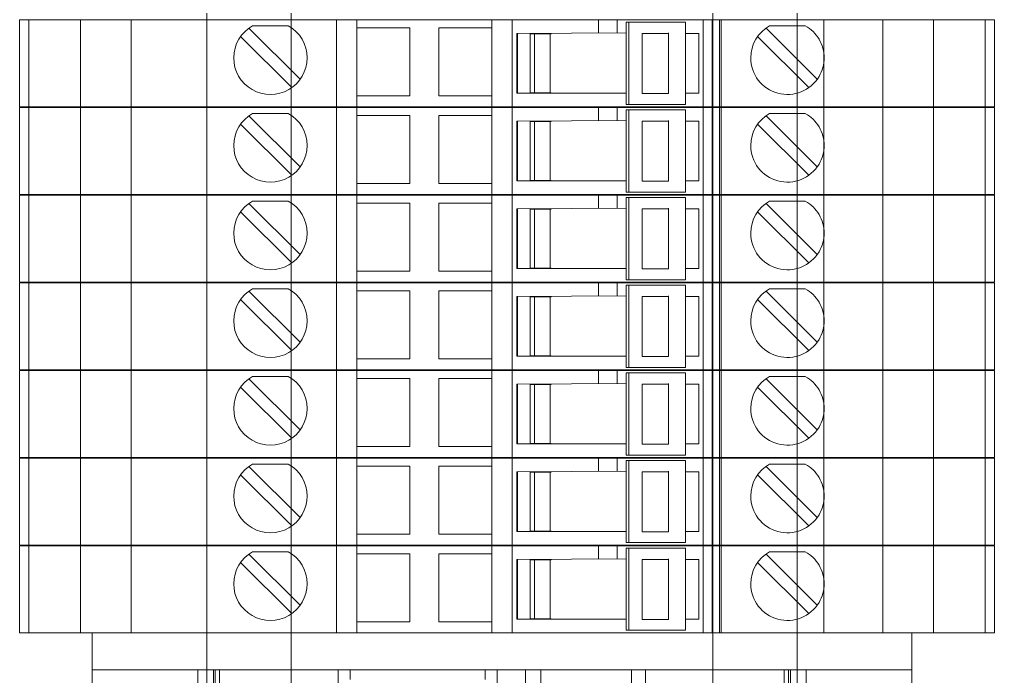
# Model space of a CAD drawing. Header units: millimetres. Extents: x 4962 to 7449, y 754 to 2938.
# Drawn here: x 6796.5 to 6854.3, y 1809.2 to 1848.2 of the extents above; entities that cross this region are included whole.
import ezdxf

# ---------------------------------------------------------------- set-up
doc = ezdxf.new("R2010")
doc.units = ezdxf.units.MM
doc.layers.add('000-PI-Oprema', color=30, linetype='Continuous', lineweight=5)
doc.layers.add('004-PI-DIN Šina', color=3, linetype='Continuous')

msp = doc.modelspace()

# ---------------------------------------------------------------- linework, layer by layer
at = {"color": 0, "linetype": 'ByBlock', "lineweight": 0, "ltscale": 0.25}
msp.add_lwpolyline([(6800.846, 1811.785), (6800.846, 1804.435), (6849.446, 1804.435), (6849.446, 1811.785), (6800.846, 1811.785)], dxfattribs=at)
at = {"layer": '000-PI-Oprema', "color": 0, "linetype": 'ByBlock', "lineweight": 0}
for p, q in [((6796.546, 1848.135), (6815.346, 1848.135)), ((6796.546, 1842.985), (6796.546, 1848.135)), ((6797.093, 1848.135), (6797.093, 1842.985)), ((6800.17, 1842.985), (6800.17, 1848.135)), ((6803.17, 1842.985), (6803.17, 1848.135)), ((6815.346, 1848.135), (6816.546, 1848.135)), ((6815.346, 1842.985), (6815.346, 1848.135)), ((6824.546, 1848.135), (6816.546, 1848.135)), ((6816.546, 1848.135), (6816.546, 1848.135)), ((6816.546, 1842.985), (6816.546, 1848.135)), ((6824.546, 1848.135), (6825.746, 1848.135)), ((6824.546, 1848.135), (6824.546, 1848.135)), ((6824.546, 1848.135), (6824.546, 1842.985)), ((6825.746, 1848.135), (6830.871, 1848.135)), ((6825.746, 1848.135), (6825.746, 1842.985)), ((6830.346, 1848.135), (6830.346, 1848.135)), ((6831.967, 1848.135), (6830.871, 1848.135)), ((6830.871, 1848.135), (6830.871, 1848.135)), ((6830.871, 1848.135), (6830.874, 1847.354)), ((6831.971, 1848.135), (6831.967, 1848.135)), ((6831.971, 1848.135), (6854.346, 1848.135)), ((6831.971, 1848.135), (6831.971, 1848.135)), ((6831.971, 1847.358), (6831.971, 1848.135)), ((6832.505, 1847.995), (6832.663, 1847.995)), ((6832.505, 1847.995), (6832.505, 1847.31)), ((6832.663, 1847.995), (6832.663, 1843.125)), ((6832.663, 1847.995), (6836.034, 1847.995)), ((6835.396, 1848.135), (6835.396, 1848.135)), ((6836.034, 1843.125), (6836.034, 1847.995)), ((6836.034, 1847.995), (6836.034, 1847.995)), ((6837.077, 1842.985), (6837.077, 1848.135)), ((6837.619, 1848.135), (6837.619, 1842.985)), ((6838.046, 1848.135), (6838.046, 1848.135)), ((6838.046, 1848.135), (6838.046, 1842.985)), ((6838.146, 1842.985), (6838.146, 1848.135)), ((6844.222, 1842.985), (6844.222, 1848.135)), ((6847.722, 1842.985), (6847.722, 1848.135)), ((6850.722, 1842.985), (6850.722, 1848.135)), ((6853.799, 1848.135), (6853.799, 1842.985)), ((6854.346, 1842.985), (6854.346, 1848.135)), ((6810.151, 1847.65), (6813.187, 1844.615)), ((6810.363, 1847.785), (6810.363, 1847.785)), ((6812.48, 1847.785), (6810.363, 1847.785)), ((6812.48, 1847.785), (6812.48, 1847.785)), ((6816.546, 1847.66), (6816.546, 1847.66)), ((6819.696, 1847.66), (6816.546, 1847.66)), ((6819.696, 1843.635), (6819.696, 1847.66)), ((6819.696, 1847.66), (6819.696, 1847.66)), ((6821.396, 1847.66), (6821.396, 1843.635)), ((6821.396, 1847.66), (6821.396, 1847.66)), ((6824.546, 1847.66), (6821.396, 1847.66)), ((6824.546, 1847.66), (6824.546, 1847.66)), ((6826.021, 1847.335), (6832.505, 1847.36)), ((6826.021, 1847.335), (6826.021, 1847.335)), ((6826.021, 1843.785), (6826.021, 1847.335)), ((6826.071, 1847.335), (6826.071, 1843.785)), ((6826.821, 1847.31), (6827.071, 1847.31)), ((6826.821, 1847.31), (6826.821, 1847.31)), ((6826.821, 1843.81), (6826.821, 1847.31)), ((6827.071, 1843.785), (6827.071, 1847.335)), ((6827.071, 1847.31), (6828.071, 1847.31)), ((6828.008, 1843.81), (6828.008, 1847.31)), ((6828.071, 1847.335), (6828.071, 1847.31)), ((6832.505, 1847.31), (6832.505, 1843.81)), ((6833.46, 1847.335), (6835.027, 1847.335)), ((6833.46, 1847.335), (6833.46, 1843.81)), ((6835.027, 1843.76), (6835.027, 1847.36)), ((6836.034, 1847.335), (6836.821, 1847.335)), ((6836.821, 1847.335), (6836.821, 1847.335)), ((6836.821, 1843.785), (6836.821, 1847.335)), ((6840.801, 1847.65), (6840.801, 1847.65)), ((6840.801, 1847.65), (6843.837, 1844.615)), ((6841.013, 1847.785), (6841.013, 1847.785)), ((6841.013, 1847.785), (6843.13, 1847.785)), ((6843.13, 1847.785), (6843.13, 1847.785)), ((6812.692, 1844.12), (6809.656, 1847.155)), ((6815.346, 1847.185), (6815.346, 1844.585)), ((6815.346, 1847.185), (6815.346, 1847.185)), ((6838.146, 1844.585), (6838.146, 1847.185)), ((6838.146, 1847.185), (6838.146, 1847.185)), ((6840.306, 1847.155), (6840.306, 1847.155)), ((6843.342, 1844.12), (6840.306, 1847.155)), ((6815.346, 1844.585), (6815.346, 1844.585)), ((6838.146, 1844.585), (6838.146, 1844.585)), ((6843.837, 1844.615), (6843.837, 1844.615)), ((6843.342, 1844.12), (6843.342, 1844.12)), ((6816.546, 1843.635), (6816.546, 1843.635)), ((6816.546, 1843.635), (6819.696, 1843.635)), ((6819.696, 1843.635), (6819.696, 1843.635)), ((6821.396, 1843.635), (6824.546, 1843.635)), ((6821.396, 1843.635), (6821.396, 1843.635)), ((6824.546, 1843.635), (6824.546, 1843.635)), ((6826.021, 1843.785), (6832.505, 1843.785)), ((6826.021, 1843.785), (6826.021, 1843.785)), ((6826.821, 1843.81), (6826.821, 1843.81)), ((6826.821, 1843.81), (6827.071, 1843.81)), ((6827.071, 1843.81), (6828.071, 1843.81)), ((6828.071, 1843.81), (6828.071, 1843.785)), ((6832.505, 1843.125), (6832.505, 1843.81)), ((6833.46, 1843.81), (6833.46, 1843.76)), ((6833.618, 1843.76), (6833.46, 1843.76)), ((6835.027, 1843.76), (6833.618, 1843.76)), ((6836.034, 1843.785), (6836.821, 1843.785)), ((6836.821, 1843.785), (6836.821, 1843.785)), ((6796.546, 1842.985), (6797.229, 1842.985)), ((6796.546, 1842.985), (6815.346, 1842.985)), ((6796.546, 1842.935), (6815.346, 1842.935)), ((6796.546, 1837.785), (6796.546, 1842.935)), ((6797.093, 1842.935), (6797.093, 1837.785)), ((6800.17, 1837.785), (6800.17, 1842.935)), ((6803.17, 1837.785), (6803.17, 1842.935)), ((6815.346, 1842.985), (6816.546, 1842.985)), ((6815.346, 1842.935), (6816.546, 1842.935)), ((6815.346, 1837.785), (6815.346, 1842.935)), ((6816.546, 1842.985), (6816.546, 1842.985)), ((6824.546, 1842.985), (6816.546, 1842.985)), ((6824.546, 1842.935), (6816.546, 1842.935)), ((6816.546, 1842.935), (6816.546, 1842.935)), ((6816.546, 1837.785), (6816.546, 1842.935)), ((6824.546, 1842.985), (6824.546, 1842.985)), ((6824.546, 1842.985), (6825.746, 1842.985)), ((6824.546, 1842.935), (6825.746, 1842.935)), ((6824.546, 1842.935), (6824.546, 1842.935)), ((6824.546, 1842.935), (6824.546, 1837.785)), ((6825.746, 1842.985), (6843.946, 1842.985)), ((6825.746, 1842.935), (6830.871, 1842.935)), ((6825.746, 1842.935), (6825.746, 1837.785)), ((6830.346, 1842.985), (6830.346, 1842.985)), ((6830.346, 1842.935), (6830.346, 1842.935)), ((6831.967, 1842.935), (6830.871, 1842.935)), ((6830.871, 1842.935), (6830.871, 1842.935)), ((6830.871, 1842.935), (6830.874, 1842.154)), ((6831.971, 1842.935), (6831.967, 1842.935)), ((6831.971, 1842.935), (6854.346, 1842.935)), ((6831.971, 1842.935), (6831.971, 1842.935)), ((6831.971, 1842.158), (6831.971, 1842.935)), ((6832.505, 1843.125), (6832.663, 1843.125)), ((6832.505, 1842.795), (6832.663, 1842.795)), ((6832.505, 1842.795), (6832.505, 1842.11)), ((6832.663, 1843.125), (6836.034, 1843.125)), ((6832.663, 1842.795), (6832.663, 1837.925)), ((6832.663, 1842.795), (6836.034, 1842.795)), ((6835.396, 1842.985), (6835.396, 1842.985)), ((6835.396, 1842.935), (6835.396, 1842.935)), ((6836.034, 1843.125), (6836.034, 1843.125)), ((6836.034, 1837.925), (6836.034, 1842.795)), ((6836.034, 1842.795), (6836.034, 1842.795)), ((6837.077, 1837.785), (6837.077, 1842.935)), ((6837.619, 1842.935), (6837.619, 1837.785)), ((6838.046, 1842.985), (6838.046, 1842.985)), ((6838.046, 1842.935), (6838.046, 1842.935)), ((6838.046, 1842.935), (6838.046, 1837.785)), ((6838.146, 1837.785), (6838.146, 1842.935)), ((6854.346, 1842.985), (6843.946, 1842.985)), ((6844.222, 1837.785), (6844.222, 1842.935)), ((6847.722, 1837.785), (6847.722, 1842.935)), ((6850.722, 1837.785), (6850.722, 1842.935)), ((6853.799, 1842.935), (6853.799, 1837.785)), ((6854.346, 1837.785), (6854.346, 1842.935)), ((6810.151, 1842.45), (6813.187, 1839.415)), ((6810.363, 1842.585), (6810.363, 1842.585)), ((6812.48, 1842.585), (6810.363, 1842.585)), ((6812.48, 1842.585), (6812.48, 1842.585)), ((6816.546, 1842.46), (6816.546, 1842.46)), ((6819.696, 1842.46), (6816.546, 1842.46)), ((6819.696, 1838.435), (6819.696, 1842.46)), ((6819.696, 1842.46), (6819.696, 1842.46)), ((6821.396, 1842.46), (6821.396, 1838.435)), ((6821.396, 1842.46), (6821.396, 1842.46)), ((6824.546, 1842.46), (6821.396, 1842.46)), ((6824.546, 1842.46), (6824.546, 1842.46)), ((6826.021, 1842.135), (6832.505, 1842.16)), ((6826.021, 1842.135), (6826.021, 1842.135)), ((6826.021, 1838.585), (6826.021, 1842.135)), ((6826.071, 1842.135), (6826.071, 1838.585)), ((6826.821, 1842.11), (6827.071, 1842.11)), ((6826.821, 1842.11), (6826.821, 1842.11)), ((6826.821, 1838.61), (6826.821, 1842.11)), ((6827.071, 1838.585), (6827.071, 1842.135)), ((6827.071, 1842.11), (6828.071, 1842.11)), ((6828.008, 1838.61), (6828.008, 1842.11)), ((6828.071, 1842.135), (6828.071, 1842.11)), ((6832.505, 1842.11), (6832.505, 1838.61)), ((6833.46, 1842.135), (6835.027, 1842.135)), ((6833.46, 1842.135), (6833.46, 1838.61)), ((6835.027, 1838.56), (6835.027, 1842.16)), ((6836.034, 1842.135), (6836.821, 1842.135)), ((6836.821, 1842.135), (6836.821, 1842.135)), ((6836.821, 1838.585), (6836.821, 1842.135)), ((6840.801, 1842.45), (6840.801, 1842.45)), ((6840.801, 1842.45), (6843.837, 1839.415)), ((6841.013, 1842.585), (6841.013, 1842.585)), ((6841.013, 1842.585), (6843.13, 1842.585)), ((6843.13, 1842.585), (6843.13, 1842.585)), ((6812.692, 1838.92), (6809.656, 1841.955)), ((6815.346, 1841.985), (6815.346, 1839.385)), ((6815.346, 1841.985), (6815.346, 1841.985)), ((6838.146, 1839.385), (6838.146, 1841.985)), ((6838.146, 1841.985), (6838.146, 1841.985)), ((6840.306, 1841.955), (6840.306, 1841.955)), ((6843.342, 1838.92), (6840.306, 1841.955)), ((6815.346, 1839.385), (6815.346, 1839.385)), ((6838.146, 1839.385), (6838.146, 1839.385)), ((6843.837, 1839.415), (6843.837, 1839.415)), ((6843.342, 1838.92), (6843.342, 1838.92)), ((6816.546, 1838.435), (6816.546, 1838.435)), ((6816.546, 1838.435), (6819.696, 1838.435)), ((6819.696, 1838.435), (6819.696, 1838.435)), ((6821.396, 1838.435), (6824.546, 1838.435)), ((6821.396, 1838.435), (6821.396, 1838.435)), ((6824.546, 1838.435), (6824.546, 1838.435)), ((6826.021, 1838.585), (6832.505, 1838.585)), ((6826.021, 1838.585), (6826.021, 1838.585)), ((6826.821, 1838.61), (6826.821, 1838.61)), ((6826.821, 1838.61), (6827.071, 1838.61)), ((6827.071, 1838.61), (6828.071, 1838.61)), ((6828.071, 1838.61), (6828.071, 1838.585)), ((6832.505, 1837.925), (6832.505, 1838.61)), ((6833.46, 1838.61), (6833.46, 1838.56)), ((6833.618, 1838.56), (6833.46, 1838.56)), ((6835.027, 1838.56), (6833.618, 1838.56)), ((6836.034, 1838.585), (6836.821, 1838.585)), ((6836.821, 1838.585), (6836.821, 1838.585)), ((6796.546, 1837.785), (6797.229, 1837.785)), ((6796.546, 1837.785), (6815.346, 1837.785)), ((6796.546, 1837.735), (6815.346, 1837.735)), ((6796.546, 1832.585), (6796.546, 1837.735)), ((6797.093, 1837.735), (6797.093, 1832.585)), ((6800.17, 1832.585), (6800.17, 1837.735)), ((6803.17, 1832.585), (6803.17, 1837.735)), ((6815.346, 1837.785), (6816.546, 1837.785)), ((6815.346, 1837.735), (6816.546, 1837.735)), ((6815.346, 1832.585), (6815.346, 1837.735)), ((6816.546, 1837.785), (6816.546, 1837.785)), ((6824.546, 1837.785), (6816.546, 1837.785)), ((6824.546, 1837.735), (6816.546, 1837.735)), ((6816.546, 1837.735), (6816.546, 1837.735)), ((6816.546, 1832.585), (6816.546, 1837.735)), ((6824.546, 1837.785), (6824.546, 1837.785)), ((6824.546, 1837.785), (6825.746, 1837.785)), ((6824.546, 1837.735), (6825.746, 1837.735)), ((6824.546, 1837.735), (6824.546, 1837.735)), ((6824.546, 1837.735), (6824.546, 1832.585)), ((6825.746, 1837.785), (6843.946, 1837.785)), ((6825.746, 1837.735), (6830.871, 1837.735)), ((6825.746, 1837.735), (6825.746, 1832.585)), ((6830.346, 1837.785), (6830.346, 1837.785)), ((6830.346, 1837.735), (6830.346, 1837.735)), ((6831.967, 1837.735), (6830.871, 1837.735)), ((6830.871, 1837.735), (6830.871, 1837.735)), ((6830.871, 1837.735), (6830.874, 1836.954)), ((6831.971, 1837.735), (6831.967, 1837.735)), ((6831.971, 1837.735), (6854.346, 1837.735)), ((6831.971, 1837.735), (6831.971, 1837.735)), ((6831.971, 1836.958), (6831.971, 1837.735)), ((6832.505, 1837.925), (6832.663, 1837.925)), ((6832.505, 1837.595), (6832.663, 1837.595)), ((6832.505, 1837.595), (6832.505, 1836.91)), ((6832.663, 1837.925), (6836.034, 1837.925)), ((6832.663, 1837.595), (6832.663, 1832.725)), ((6832.663, 1837.595), (6836.034, 1837.595)), ((6835.396, 1837.785), (6835.396, 1837.785)), ((6835.396, 1837.735), (6835.396, 1837.735)), ((6836.034, 1837.925), (6836.034, 1837.925)), ((6836.034, 1832.725), (6836.034, 1837.595)), ((6836.034, 1837.595), (6836.034, 1837.595)), ((6837.077, 1832.585), (6837.077, 1837.735)), ((6837.619, 1837.735), (6837.619, 1832.585)), ((6838.046, 1837.785), (6838.046, 1837.785)), ((6838.046, 1837.735), (6838.046, 1837.735)), ((6838.046, 1837.735), (6838.046, 1832.585)), ((6838.146, 1832.585), (6838.146, 1837.735)), ((6854.346, 1837.785), (6843.946, 1837.785)), ((6844.222, 1832.585), (6844.222, 1837.735)), ((6847.722, 1832.585), (6847.722, 1837.735)), ((6850.722, 1832.585), (6850.722, 1837.735)), ((6853.799, 1837.735), (6853.799, 1832.585)), ((6854.346, 1832.585), (6854.346, 1837.735)), ((6810.151, 1837.25), (6813.187, 1834.215)), ((6810.363, 1837.385), (6810.363, 1837.385)), ((6812.48, 1837.385), (6810.363, 1837.385)), ((6812.48, 1837.385), (6812.48, 1837.385)), ((6816.546, 1837.26), (6816.546, 1837.26)), ((6819.696, 1837.26), (6816.546, 1837.26)), ((6819.696, 1833.235), (6819.696, 1837.26)), ((6819.696, 1837.26), (6819.696, 1837.26)), ((6821.396, 1837.26), (6821.396, 1833.235)), ((6821.396, 1837.26), (6821.396, 1837.26)), ((6824.546, 1837.26), (6821.396, 1837.26)), ((6824.546, 1837.26), (6824.546, 1837.26)), ((6826.021, 1836.935), (6832.505, 1836.96)), ((6826.021, 1836.935), (6826.021, 1836.935)), ((6826.021, 1833.385), (6826.021, 1836.935)), ((6826.071, 1836.935), (6826.071, 1833.385)), ((6826.821, 1836.91), (6827.071, 1836.91)), ((6826.821, 1836.91), (6826.821, 1836.91)), ((6826.821, 1833.41), (6826.821, 1836.91)), ((6827.071, 1833.385), (6827.071, 1836.935)), ((6827.071, 1836.91), (6828.071, 1836.91)), ((6828.008, 1833.41), (6828.008, 1836.91)), ((6828.071, 1836.935), (6828.071, 1836.91)), ((6832.505, 1836.91), (6832.505, 1833.41)), ((6833.46, 1836.935), (6835.027, 1836.935)), ((6833.46, 1836.935), (6833.46, 1833.41)), ((6835.027, 1833.36), (6835.027, 1836.96)), ((6836.034, 1836.935), (6836.821, 1836.935)), ((6836.821, 1836.935), (6836.821, 1836.935)), ((6836.821, 1833.385), (6836.821, 1836.935)), ((6840.801, 1837.25), (6840.801, 1837.25)), ((6840.801, 1837.25), (6843.837, 1834.215)), ((6841.013, 1837.385), (6841.013, 1837.385)), ((6841.013, 1837.385), (6843.13, 1837.385)), ((6843.13, 1837.385), (6843.13, 1837.385)), ((6812.692, 1833.72), (6809.656, 1836.755)), ((6815.346, 1836.785), (6815.346, 1834.185)), ((6815.346, 1836.785), (6815.346, 1836.785)), ((6838.146, 1834.185), (6838.146, 1836.785)), ((6838.146, 1836.785), (6838.146, 1836.785)), ((6840.306, 1836.755), (6840.306, 1836.755)), ((6843.342, 1833.72), (6840.306, 1836.755)), ((6815.346, 1834.185), (6815.346, 1834.185)), ((6838.146, 1834.185), (6838.146, 1834.185)), ((6843.837, 1834.215), (6843.837, 1834.215)), ((6843.342, 1833.72), (6843.342, 1833.72)), ((6816.546, 1833.235), (6816.546, 1833.235)), ((6816.546, 1833.235), (6819.696, 1833.235)), ((6819.696, 1833.235), (6819.696, 1833.235)), ((6821.396, 1833.235), (6824.546, 1833.235)), ((6821.396, 1833.235), (6821.396, 1833.235)), ((6824.546, 1833.235), (6824.546, 1833.235)), ((6826.021, 1833.385), (6832.505, 1833.385)), ((6826.021, 1833.385), (6826.021, 1833.385)), ((6826.821, 1833.41), (6826.821, 1833.41)), ((6826.821, 1833.41), (6827.071, 1833.41)), ((6827.071, 1833.41), (6828.071, 1833.41)), ((6828.071, 1833.41), (6828.071, 1833.385)), ((6832.505, 1832.725), (6832.505, 1833.41)), ((6833.46, 1833.41), (6833.46, 1833.36)), ((6833.618, 1833.36), (6833.46, 1833.36)), ((6835.027, 1833.36), (6833.618, 1833.36)), ((6836.034, 1833.385), (6836.821, 1833.385)), ((6836.821, 1833.385), (6836.821, 1833.385)), ((6796.546, 1832.585), (6797.229, 1832.585)), ((6796.546, 1832.585), (6815.346, 1832.585)), ((6796.546, 1832.535), (6815.346, 1832.535)), ((6796.546, 1827.385), (6796.546, 1832.535)), ((6797.093, 1832.535), (6797.093, 1827.385)), ((6800.17, 1827.385), (6800.17, 1832.535)), ((6803.17, 1827.385), (6803.17, 1832.535)), ((6815.346, 1832.585), (6816.546, 1832.585)), ((6815.346, 1832.535), (6816.546, 1832.535)), ((6815.346, 1827.385), (6815.346, 1832.535)), ((6816.546, 1832.585), (6816.546, 1832.585)), ((6824.546, 1832.585), (6816.546, 1832.585)), ((6824.546, 1832.535), (6816.546, 1832.535)), ((6816.546, 1832.535), (6816.546, 1832.535)), ((6816.546, 1827.385), (6816.546, 1832.535)), ((6824.546, 1832.585), (6824.546, 1832.585)), ((6824.546, 1832.585), (6825.746, 1832.585)), ((6824.546, 1832.535), (6825.746, 1832.535)), ((6824.546, 1832.535), (6824.546, 1832.535)), ((6824.546, 1832.535), (6824.546, 1827.385)), ((6825.746, 1832.585), (6843.946, 1832.585)), ((6825.746, 1832.535), (6830.871, 1832.535)), ((6825.746, 1832.535), (6825.746, 1827.385)), ((6830.346, 1832.585), (6830.346, 1832.585)), ((6830.346, 1832.535), (6830.346, 1832.535)), ((6831.967, 1832.535), (6830.871, 1832.535)), ((6830.871, 1832.535), (6830.871, 1832.535)), ((6830.871, 1832.535), (6830.874, 1831.754)), ((6831.971, 1832.535), (6831.967, 1832.535)), ((6831.971, 1832.535), (6854.346, 1832.535)), ((6831.971, 1832.535), (6831.971, 1832.535)), ((6831.971, 1831.758), (6831.971, 1832.535)), ((6832.505, 1832.725), (6832.663, 1832.725)), ((6832.505, 1832.395), (6832.663, 1832.395)), ((6832.505, 1832.395), (6832.505, 1831.71)), ((6832.663, 1832.725), (6836.034, 1832.725)), ((6832.663, 1832.395), (6832.663, 1827.525)), ((6832.663, 1832.395), (6836.034, 1832.395)), ((6835.396, 1832.585), (6835.396, 1832.585)), ((6835.396, 1832.535), (6835.396, 1832.535)), ((6836.034, 1832.725), (6836.034, 1832.725)), ((6836.034, 1827.525), (6836.034, 1832.395)), ((6836.034, 1832.395), (6836.034, 1832.395)), ((6837.077, 1827.385), (6837.077, 1832.535)), ((6837.619, 1832.535), (6837.619, 1827.385)), ((6838.046, 1832.585), (6838.046, 1832.585)), ((6838.046, 1832.535), (6838.046, 1832.535)), ((6838.046, 1832.535), (6838.046, 1827.385)), ((6838.146, 1827.385), (6838.146, 1832.535)), ((6854.346, 1832.585), (6843.946, 1832.585)), ((6844.222, 1827.385), (6844.222, 1832.535)), ((6847.722, 1827.385), (6847.722, 1832.535)), ((6850.722, 1827.385), (6850.722, 1832.535)), ((6853.799, 1832.535), (6853.799, 1827.385)), ((6854.346, 1827.385), (6854.346, 1832.535)), ((6810.151, 1832.05), (6813.187, 1829.015)), ((6810.363, 1832.185), (6810.363, 1832.185)), ((6812.48, 1832.185), (6810.363, 1832.185)), ((6812.48, 1832.185), (6812.48, 1832.185)), ((6816.546, 1832.06), (6816.546, 1832.06)), ((6819.696, 1832.06), (6816.546, 1832.06)), ((6819.696, 1828.035), (6819.696, 1832.06)), ((6819.696, 1832.06), (6819.696, 1832.06)), ((6821.396, 1832.06), (6821.396, 1828.035)), ((6821.396, 1832.06), (6821.396, 1832.06)), ((6824.546, 1832.06), (6821.396, 1832.06)), ((6824.546, 1832.06), (6824.546, 1832.06)), ((6826.021, 1831.735), (6832.505, 1831.76)), ((6826.021, 1831.735), (6826.021, 1831.735)), ((6826.021, 1828.185), (6826.021, 1831.735)), ((6826.071, 1831.735), (6826.071, 1828.185)), ((6826.821, 1831.71), (6827.071, 1831.71)), ((6826.821, 1831.71), (6826.821, 1831.71)), ((6826.821, 1828.21), (6826.821, 1831.71)), ((6827.071, 1828.185), (6827.071, 1831.735)), ((6827.071, 1831.71), (6828.071, 1831.71)), ((6828.008, 1828.21), (6828.008, 1831.71)), ((6828.071, 1831.735), (6828.071, 1831.71)), ((6832.505, 1831.71), (6832.505, 1828.21)), ((6833.46, 1831.735), (6835.027, 1831.735)), ((6833.46, 1831.735), (6833.46, 1828.21)), ((6835.027, 1828.16), (6835.027, 1831.76)), ((6836.034, 1831.735), (6836.821, 1831.735)), ((6836.821, 1831.735), (6836.821, 1831.735)), ((6836.821, 1828.185), (6836.821, 1831.735)), ((6840.801, 1832.05), (6840.801, 1832.05)), ((6840.801, 1832.05), (6843.837, 1829.015)), ((6841.013, 1832.185), (6841.013, 1832.185)), ((6841.013, 1832.185), (6843.13, 1832.185)), ((6843.13, 1832.185), (6843.13, 1832.185)), ((6812.692, 1828.52), (6809.656, 1831.555)), ((6815.346, 1831.585), (6815.346, 1828.985)), ((6815.346, 1831.585), (6815.346, 1831.585)), ((6838.146, 1828.985), (6838.146, 1831.585)), ((6838.146, 1831.585), (6838.146, 1831.585)), ((6840.306, 1831.555), (6840.306, 1831.555)), ((6843.342, 1828.52), (6840.306, 1831.555)), ((6815.346, 1828.985), (6815.346, 1828.985)), ((6838.146, 1828.985), (6838.146, 1828.985)), ((6843.837, 1829.015), (6843.837, 1829.015)), ((6843.342, 1828.52), (6843.342, 1828.52)), ((6816.546, 1828.035), (6816.546, 1828.035)), ((6816.546, 1828.035), (6819.696, 1828.035)), ((6819.696, 1828.035), (6819.696, 1828.035)), ((6821.396, 1828.035), (6824.546, 1828.035)), ((6821.396, 1828.035), (6821.396, 1828.035)), ((6824.546, 1828.035), (6824.546, 1828.035)), ((6826.021, 1828.185), (6832.505, 1828.185)), ((6826.021, 1828.185), (6826.021, 1828.185)), ((6826.821, 1828.21), (6826.821, 1828.21)), ((6826.821, 1828.21), (6827.071, 1828.21)), ((6827.071, 1828.21), (6828.071, 1828.21)), ((6828.071, 1828.21), (6828.071, 1828.185)), ((6832.505, 1827.525), (6832.505, 1828.21)), ((6833.46, 1828.21), (6833.46, 1828.16)), ((6833.618, 1828.16), (6833.46, 1828.16)), ((6835.027, 1828.16), (6833.618, 1828.16)), ((6836.034, 1828.185), (6836.821, 1828.185)), ((6836.821, 1828.185), (6836.821, 1828.185)), ((6796.546, 1827.385), (6797.229, 1827.385)), ((6796.546, 1827.385), (6815.346, 1827.385)), ((6796.546, 1827.335), (6815.346, 1827.335)), ((6796.546, 1822.185), (6796.546, 1827.335)), ((6797.093, 1827.335), (6797.093, 1822.185)), ((6800.17, 1822.185), (6800.17, 1827.335)), ((6803.17, 1822.185), (6803.17, 1827.335)), ((6815.346, 1827.385), (6816.546, 1827.385)), ((6815.346, 1827.335), (6816.546, 1827.335)), ((6815.346, 1822.185), (6815.346, 1827.335)), ((6816.546, 1827.385), (6816.546, 1827.385)), ((6824.546, 1827.385), (6816.546, 1827.385)), ((6824.546, 1827.335), (6816.546, 1827.335)), ((6816.546, 1827.335), (6816.546, 1827.335)), ((6816.546, 1822.185), (6816.546, 1827.335)), ((6824.546, 1827.385), (6824.546, 1827.385)), ((6824.546, 1827.385), (6825.746, 1827.385)), ((6824.546, 1827.335), (6825.746, 1827.335)), ((6824.546, 1827.335), (6824.546, 1827.335)), ((6824.546, 1827.335), (6824.546, 1822.185)), ((6825.746, 1827.385), (6843.946, 1827.385)), ((6825.746, 1827.335), (6830.871, 1827.335)), ((6825.746, 1827.335), (6825.746, 1822.185)), ((6830.346, 1827.385), (6830.346, 1827.385)), ((6830.346, 1827.335), (6830.346, 1827.335)), ((6831.967, 1827.335), (6830.871, 1827.335)), ((6830.871, 1827.335), (6830.871, 1827.335)), ((6830.871, 1827.335), (6830.874, 1826.554)), ((6831.971, 1827.335), (6831.967, 1827.335)), ((6831.971, 1827.335), (6854.346, 1827.335)), ((6831.971, 1827.335), (6831.971, 1827.335)), ((6831.971, 1826.558), (6831.971, 1827.335)), ((6832.505, 1827.525), (6832.663, 1827.525)), ((6832.505, 1827.195), (6832.663, 1827.195)), ((6832.505, 1827.195), (6832.505, 1826.51)), ((6832.663, 1827.525), (6836.034, 1827.525)), ((6832.663, 1827.195), (6832.663, 1822.325)), ((6832.663, 1827.195), (6836.034, 1827.195)), ((6835.396, 1827.385), (6835.396, 1827.385)), ((6835.396, 1827.335), (6835.396, 1827.335)), ((6836.034, 1827.525), (6836.034, 1827.525)), ((6836.034, 1822.325), (6836.034, 1827.195)), ((6836.034, 1827.195), (6836.034, 1827.195)), ((6837.077, 1822.185), (6837.077, 1827.335)), ((6837.619, 1827.335), (6837.619, 1822.185)), ((6838.046, 1827.385), (6838.046, 1827.385)), ((6838.046, 1827.335), (6838.046, 1827.335)), ((6838.046, 1827.335), (6838.046, 1822.185)), ((6838.146, 1822.185), (6838.146, 1827.335)), ((6854.346, 1827.385), (6843.946, 1827.385)), ((6844.222, 1822.185), (6844.222, 1827.335)), ((6847.722, 1822.185), (6847.722, 1827.335)), ((6850.722, 1822.185), (6850.722, 1827.335)), ((6853.799, 1827.335), (6853.799, 1822.185)), ((6854.346, 1822.185), (6854.346, 1827.335)), ((6810.151, 1826.85), (6813.187, 1823.815)), ((6810.363, 1826.985), (6810.363, 1826.985)), ((6812.48, 1826.985), (6810.363, 1826.985)), ((6812.48, 1826.985), (6812.48, 1826.985)), ((6816.546, 1826.86), (6816.546, 1826.86)), ((6819.696, 1826.86), (6816.546, 1826.86)), ((6819.696, 1822.835), (6819.696, 1826.86)), ((6819.696, 1826.86), (6819.696, 1826.86)), ((6821.396, 1826.86), (6821.396, 1822.835)), ((6821.396, 1826.86), (6821.396, 1826.86)), ((6824.546, 1826.86), (6821.396, 1826.86)), ((6824.546, 1826.86), (6824.546, 1826.86)), ((6826.021, 1826.535), (6832.505, 1826.56)), ((6826.021, 1826.535), (6826.021, 1826.535)), ((6826.021, 1822.985), (6826.021, 1826.535)), ((6826.071, 1826.535), (6826.071, 1822.985)), ((6826.821, 1826.51), (6827.071, 1826.51)), ((6826.821, 1826.51), (6826.821, 1826.51)), ((6826.821, 1823.01), (6826.821, 1826.51)), ((6827.071, 1822.985), (6827.071, 1826.535)), ((6827.071, 1826.51), (6828.071, 1826.51)), ((6828.008, 1823.01), (6828.008, 1826.51)), ((6828.071, 1826.535), (6828.071, 1826.51)), ((6832.505, 1826.51), (6832.505, 1823.01)), ((6833.46, 1826.535), (6835.027, 1826.535)), ((6833.46, 1826.535), (6833.46, 1823.01)), ((6835.027, 1822.96), (6835.027, 1826.56)), ((6836.034, 1826.535), (6836.821, 1826.535)), ((6836.821, 1826.535), (6836.821, 1826.535)), ((6836.821, 1822.985), (6836.821, 1826.535)), ((6840.801, 1826.85), (6840.801, 1826.85)), ((6840.801, 1826.85), (6843.837, 1823.815)), ((6841.013, 1826.985), (6841.013, 1826.985)), ((6841.013, 1826.985), (6843.13, 1826.985)), ((6843.13, 1826.985), (6843.13, 1826.985)), ((6812.692, 1823.32), (6809.656, 1826.355)), ((6815.346, 1826.385), (6815.346, 1823.785)), ((6815.346, 1826.385), (6815.346, 1826.385)), ((6838.146, 1823.785), (6838.146, 1826.385)), ((6838.146, 1826.385), (6838.146, 1826.385)), ((6840.306, 1826.355), (6840.306, 1826.355)), ((6843.342, 1823.32), (6840.306, 1826.355)), ((6815.346, 1823.785), (6815.346, 1823.785)), ((6838.146, 1823.785), (6838.146, 1823.785)), ((6843.837, 1823.815), (6843.837, 1823.815)), ((6843.342, 1823.32), (6843.342, 1823.32)), ((6816.546, 1822.835), (6816.546, 1822.835)), ((6816.546, 1822.835), (6819.696, 1822.835)), ((6819.696, 1822.835), (6819.696, 1822.835)), ((6821.396, 1822.835), (6824.546, 1822.835)), ((6821.396, 1822.835), (6821.396, 1822.835)), ((6824.546, 1822.835), (6824.546, 1822.835)), ((6826.021, 1822.985), (6832.505, 1822.985)), ((6826.021, 1822.985), (6826.021, 1822.985)), ((6826.821, 1823.01), (6826.821, 1823.01)), ((6826.821, 1823.01), (6827.071, 1823.01)), ((6827.071, 1823.01), (6828.071, 1823.01)), ((6828.071, 1823.01), (6828.071, 1822.985)), ((6832.505, 1822.325), (6832.505, 1823.01)), ((6833.46, 1823.01), (6833.46, 1822.96)), ((6833.618, 1822.96), (6833.46, 1822.96)), ((6835.027, 1822.96), (6833.618, 1822.96)), ((6836.034, 1822.985), (6836.821, 1822.985)), ((6836.821, 1822.985), (6836.821, 1822.985)), ((6796.546, 1822.185), (6797.229, 1822.185)), ((6796.546, 1822.185), (6815.346, 1822.185)), ((6796.546, 1822.135), (6815.346, 1822.135)), ((6796.546, 1816.985), (6796.546, 1822.135)), ((6797.093, 1822.135), (6797.093, 1816.985)), ((6800.17, 1816.985), (6800.17, 1822.135)), ((6803.17, 1816.985), (6803.17, 1822.135)), ((6815.346, 1822.185), (6816.546, 1822.185)), ((6815.346, 1822.135), (6816.546, 1822.135)), ((6815.346, 1816.985), (6815.346, 1822.135)), ((6816.546, 1822.185), (6816.546, 1822.185)), ((6824.546, 1822.185), (6816.546, 1822.185)), ((6824.546, 1822.135), (6816.546, 1822.135)), ((6816.546, 1822.135), (6816.546, 1822.135)), ((6816.546, 1816.985), (6816.546, 1822.135)), ((6824.546, 1822.185), (6824.546, 1822.185)), ((6824.546, 1822.185), (6825.746, 1822.185)), ((6824.546, 1822.135), (6825.746, 1822.135)), ((6824.546, 1822.135), (6824.546, 1822.135)), ((6824.546, 1822.135), (6824.546, 1816.985)), ((6825.746, 1822.185), (6843.946, 1822.185)), ((6825.746, 1822.135), (6830.871, 1822.135)), ((6825.746, 1822.135), (6825.746, 1816.985)), ((6830.346, 1822.185), (6830.346, 1822.185)), ((6830.346, 1822.135), (6830.346, 1822.135)), ((6831.967, 1822.135), (6830.871, 1822.135)), ((6830.871, 1822.135), (6830.871, 1822.135)), ((6830.871, 1822.135), (6830.874, 1821.354)), ((6831.971, 1822.135), (6831.967, 1822.135)), ((6831.971, 1822.135), (6854.346, 1822.135)), ((6831.971, 1822.135), (6831.971, 1822.135)), ((6831.971, 1821.358), (6831.971, 1822.135)), ((6832.505, 1822.325), (6832.663, 1822.325)), ((6832.505, 1821.995), (6832.663, 1821.995)), ((6832.505, 1821.995), (6832.505, 1821.31)), ((6832.663, 1822.325), (6836.034, 1822.325)), ((6832.663, 1821.995), (6832.663, 1817.125)), ((6832.663, 1821.995), (6836.034, 1821.995)), ((6835.396, 1822.185), (6835.396, 1822.185)), ((6835.396, 1822.135), (6835.396, 1822.135)), ((6836.034, 1822.325), (6836.034, 1822.325)), ((6836.034, 1817.125), (6836.034, 1821.995)), ((6836.034, 1821.995), (6836.034, 1821.995)), ((6837.077, 1816.985), (6837.077, 1822.135)), ((6837.619, 1822.135), (6837.619, 1816.985)), ((6838.046, 1822.185), (6838.046, 1822.185)), ((6838.046, 1822.135), (6838.046, 1822.135)), ((6838.046, 1822.135), (6838.046, 1816.985)), ((6838.146, 1816.985), (6838.146, 1822.135)), ((6854.346, 1822.185), (6843.946, 1822.185)), ((6844.222, 1816.985), (6844.222, 1822.135)), ((6847.722, 1816.985), (6847.722, 1822.135)), ((6850.722, 1816.985), (6850.722, 1822.135)), ((6853.799, 1822.135), (6853.799, 1816.985)), ((6854.346, 1816.985), (6854.346, 1822.135)), ((6810.151, 1821.65), (6813.187, 1818.615)), ((6810.363, 1821.785), (6810.363, 1821.785)), ((6812.48, 1821.785), (6810.363, 1821.785)), ((6812.48, 1821.785), (6812.48, 1821.785)), ((6816.546, 1821.66), (6816.546, 1821.66)), ((6819.696, 1821.66), (6816.546, 1821.66)), ((6819.696, 1817.635), (6819.696, 1821.66)), ((6819.696, 1821.66), (6819.696, 1821.66)), ((6821.396, 1821.66), (6821.396, 1817.635)), ((6821.396, 1821.66), (6821.396, 1821.66)), ((6824.546, 1821.66), (6821.396, 1821.66)), ((6824.546, 1821.66), (6824.546, 1821.66)), ((6826.021, 1821.335), (6832.505, 1821.36)), ((6826.021, 1821.335), (6826.021, 1821.335)), ((6826.021, 1817.785), (6826.021, 1821.335)), ((6826.071, 1821.335), (6826.071, 1817.785)), ((6826.821, 1821.31), (6827.071, 1821.31)), ((6826.821, 1821.31), (6826.821, 1821.31)), ((6826.821, 1817.81), (6826.821, 1821.31)), ((6827.071, 1817.785), (6827.071, 1821.335)), ((6827.071, 1821.31), (6828.071, 1821.31)), ((6828.008, 1817.81), (6828.008, 1821.31)), ((6828.071, 1821.335), (6828.071, 1821.31)), ((6832.505, 1821.31), (6832.505, 1817.81)), ((6833.46, 1821.335), (6835.027, 1821.335)), ((6833.46, 1821.335), (6833.46, 1817.81)), ((6835.027, 1817.76), (6835.027, 1821.36)), ((6836.034, 1821.335), (6836.821, 1821.335)), ((6836.821, 1821.335), (6836.821, 1821.335)), ((6836.821, 1817.785), (6836.821, 1821.335)), ((6840.801, 1821.65), (6840.801, 1821.65)), ((6840.801, 1821.65), (6843.837, 1818.615)), ((6841.013, 1821.785), (6841.013, 1821.785)), ((6841.013, 1821.785), (6843.13, 1821.785)), ((6843.13, 1821.785), (6843.13, 1821.785)), ((6812.692, 1818.12), (6809.656, 1821.155)), ((6815.346, 1821.185), (6815.346, 1818.585)), ((6815.346, 1821.185), (6815.346, 1821.185)), ((6838.146, 1818.585), (6838.146, 1821.185)), ((6838.146, 1821.185), (6838.146, 1821.185)), ((6840.306, 1821.155), (6840.306, 1821.155)), ((6843.342, 1818.12), (6840.306, 1821.155)), ((6815.346, 1818.585), (6815.346, 1818.585)), ((6838.146, 1818.585), (6838.146, 1818.585)), ((6843.837, 1818.615), (6843.837, 1818.615)), ((6826.821, 1817.81), (6826.821, 1817.81)), ((6826.821, 1817.81), (6827.071, 1817.81)), ((6827.071, 1817.81), (6828.071, 1817.81)), ((6828.071, 1817.81), (6828.071, 1817.785)), ((6832.505, 1817.125), (6832.505, 1817.81)), ((6833.46, 1817.81), (6833.46, 1817.76)), ((6843.342, 1818.12), (6843.342, 1818.12)), ((6816.546, 1817.635), (6816.546, 1817.635)), ((6816.546, 1817.635), (6819.696, 1817.635)), ((6819.696, 1817.635), (6819.696, 1817.635)), ((6821.396, 1817.635), (6824.546, 1817.635)), ((6821.396, 1817.635), (6821.396, 1817.635)), ((6824.546, 1817.635), (6824.546, 1817.635)), ((6826.021, 1817.785), (6832.505, 1817.785)), ((6826.021, 1817.785), (6826.021, 1817.785)), ((6833.618, 1817.76), (6833.46, 1817.76)), ((6835.027, 1817.76), (6833.618, 1817.76)), ((6836.034, 1817.785), (6836.821, 1817.785)), ((6836.821, 1817.785), (6836.821, 1817.785)), ((6796.546, 1816.985), (6797.229, 1816.985)), ((6796.546, 1816.985), (6815.346, 1816.985)), ((6796.546, 1816.935), (6815.346, 1816.935)), ((6796.546, 1811.785), (6796.546, 1816.935)), ((6797.093, 1816.935), (6797.093, 1811.785)), ((6800.17, 1811.785), (6800.17, 1816.935)), ((6803.17, 1811.785), (6803.17, 1816.935)), ((6815.346, 1816.985), (6816.546, 1816.985)), ((6815.346, 1816.935), (6816.546, 1816.935)), ((6815.346, 1811.785), (6815.346, 1816.935)), ((6816.546, 1816.985), (6816.546, 1816.985)), ((6824.546, 1816.985), (6816.546, 1816.985)), ((6824.546, 1816.935), (6816.546, 1816.935)), ((6816.546, 1816.935), (6816.546, 1816.935)), ((6816.546, 1811.785), (6816.546, 1816.935)), ((6824.546, 1816.985), (6824.546, 1816.985)), ((6824.546, 1816.985), (6825.746, 1816.985)), ((6824.546, 1816.935), (6825.746, 1816.935)), ((6824.546, 1816.935), (6824.546, 1816.935)), ((6824.546, 1816.935), (6824.546, 1811.785)), ((6825.746, 1816.985), (6843.946, 1816.985)), ((6825.746, 1816.935), (6830.871, 1816.935)), ((6825.746, 1816.935), (6825.746, 1811.785)), ((6830.346, 1816.985), (6830.346, 1816.985)), ((6830.346, 1816.935), (6830.346, 1816.935)), ((6831.967, 1816.935), (6830.871, 1816.935)), ((6830.871, 1816.935), (6830.871, 1816.935)), ((6830.871, 1816.935), (6830.874, 1816.154)), ((6831.971, 1816.935), (6831.967, 1816.935)), ((6831.971, 1816.935), (6854.346, 1816.935)), ((6831.971, 1816.935), (6831.971, 1816.935)), ((6831.971, 1816.158), (6831.971, 1816.935)), ((6832.505, 1817.125), (6832.663, 1817.125)), ((6832.505, 1816.795), (6832.663, 1816.795)), ((6832.505, 1816.795), (6832.505, 1816.11)), ((6832.663, 1817.125), (6836.034, 1817.125)), ((6832.663, 1816.795), (6832.663, 1811.925)), ((6832.663, 1816.795), (6836.034, 1816.795)), ((6835.396, 1816.985), (6835.396, 1816.985)), ((6835.396, 1816.935), (6835.396, 1816.935)), ((6836.034, 1817.125), (6836.034, 1817.125)), ((6836.034, 1811.925), (6836.034, 1816.795)), ((6836.034, 1816.795), (6836.034, 1816.795)), ((6837.077, 1811.785), (6837.077, 1816.935)), ((6837.619, 1816.935), (6837.619, 1811.785)), ((6838.046, 1816.985), (6838.046, 1816.985)), ((6838.046, 1816.935), (6838.046, 1816.935)), ((6838.046, 1816.935), (6838.046, 1811.785)), ((6838.146, 1811.785), (6838.146, 1816.935)), ((6854.346, 1816.985), (6843.946, 1816.985)), ((6844.222, 1811.785), (6844.222, 1816.935)), ((6847.722, 1811.785), (6847.722, 1816.935)), ((6850.722, 1811.785), (6850.722, 1816.935)), ((6853.799, 1816.935), (6853.799, 1811.785)), ((6854.346, 1811.785), (6854.346, 1816.935)), ((6810.151, 1816.45), (6813.187, 1813.415)), ((6810.363, 1816.585), (6810.363, 1816.585)), ((6812.48, 1816.585), (6810.363, 1816.585)), ((6812.48, 1816.585), (6812.48, 1816.585)), ((6816.546, 1816.46), (6816.546, 1816.46)), ((6819.696, 1816.46), (6816.546, 1816.46)), ((6819.696, 1812.435), (6819.696, 1816.46)), ((6819.696, 1816.46), (6819.696, 1816.46)), ((6821.396, 1816.46), (6821.396, 1812.435)), ((6821.396, 1816.46), (6821.396, 1816.46)), ((6824.546, 1816.46), (6821.396, 1816.46)), ((6824.546, 1816.46), (6824.546, 1816.46)), ((6826.021, 1816.135), (6832.505, 1816.16)), ((6826.021, 1816.135), (6826.021, 1816.135)), ((6826.021, 1812.585), (6826.021, 1816.135)), ((6826.071, 1816.135), (6826.071, 1812.585)), ((6826.821, 1816.11), (6827.071, 1816.11)), ((6826.821, 1816.11), (6826.821, 1816.11)), ((6826.821, 1812.61), (6826.821, 1816.11)), ((6827.071, 1812.585), (6827.071, 1816.135)), ((6827.071, 1816.11), (6828.071, 1816.11)), ((6828.008, 1812.61), (6828.008, 1816.11)), ((6828.071, 1816.135), (6828.071, 1816.11)), ((6832.505, 1816.11), (6832.505, 1812.61)), ((6833.46, 1816.135), (6835.027, 1816.135)), ((6833.46, 1816.135), (6833.46, 1812.61)), ((6835.027, 1812.56), (6835.027, 1816.16)), ((6836.034, 1816.135), (6836.821, 1816.135)), ((6836.821, 1816.135), (6836.821, 1816.135)), ((6836.821, 1812.585), (6836.821, 1816.135)), ((6840.801, 1816.45), (6840.801, 1816.45)), ((6840.801, 1816.45), (6843.837, 1813.415)), ((6841.013, 1816.585), (6841.013, 1816.585)), ((6841.013, 1816.585), (6843.13, 1816.585)), ((6843.13, 1816.585), (6843.13, 1816.585)), ((6812.692, 1812.92), (6809.656, 1815.955)), ((6815.346, 1815.985), (6815.346, 1813.385)), ((6815.346, 1815.985), (6815.346, 1815.985)), ((6838.146, 1813.385), (6838.146, 1815.985)), ((6838.146, 1815.985), (6838.146, 1815.985)), ((6840.306, 1815.955), (6840.306, 1815.955)), ((6843.342, 1812.92), (6840.306, 1815.955)), ((6815.346, 1813.385), (6815.346, 1813.385)), ((6838.146, 1813.385), (6838.146, 1813.385)), ((6843.837, 1813.415), (6843.837, 1813.415)), ((6826.821, 1812.61), (6826.821, 1812.61)), ((6826.821, 1812.61), (6827.071, 1812.61)), ((6827.071, 1812.61), (6828.071, 1812.61)), ((6828.071, 1812.61), (6828.071, 1812.585)), ((6832.505, 1811.925), (6832.505, 1812.61)), ((6833.46, 1812.61), (6833.46, 1812.56)), ((6843.342, 1812.92), (6843.342, 1812.92)), ((6816.546, 1812.435), (6816.546, 1812.435)), ((6816.546, 1812.435), (6819.696, 1812.435)), ((6819.696, 1812.435), (6819.696, 1812.435)), ((6821.396, 1812.435), (6824.546, 1812.435)), ((6821.396, 1812.435), (6821.396, 1812.435)), ((6824.546, 1812.435), (6824.546, 1812.435)), ((6826.021, 1812.585), (6832.505, 1812.585)), ((6826.021, 1812.585), (6826.021, 1812.585)), ((6833.618, 1812.56), (6833.46, 1812.56)), ((6835.027, 1812.56), (6833.618, 1812.56)), ((6836.034, 1812.585), (6836.821, 1812.585)), ((6836.821, 1812.585), (6836.821, 1812.585)), ((6796.546, 1811.785), (6797.229, 1811.785)), ((6796.546, 1811.785), (6815.346, 1811.785)), ((6800.846, 1811.785), (6800.846, 1804.435)), ((6849.446, 1811.785), (6800.846, 1811.785)), ((6815.346, 1811.785), (6816.546, 1811.785)), ((6816.546, 1811.785), (6816.546, 1811.785)), ((6824.546, 1811.785), (6816.546, 1811.785)), ((6824.546, 1811.785), (6824.546, 1811.785)), ((6824.546, 1811.785), (6825.746, 1811.785)), ((6825.746, 1811.785), (6843.946, 1811.785)), ((6830.346, 1811.785), (6830.346, 1811.785)), ((6832.505, 1811.925), (6832.663, 1811.925)), ((6832.663, 1811.925), (6836.034, 1811.925)), ((6835.396, 1811.785), (6835.396, 1811.785)), ((6836.034, 1811.925), (6836.034, 1811.925)), ((6838.046, 1811.785), (6838.046, 1811.785)), ((6854.346, 1811.785), (6843.946, 1811.785)), ((6849.446, 1804.435), (6849.446, 1811.785)), ((6807.112, 1809.585), (6800.846, 1809.585)), ((6807.112, 1804.435), (6807.112, 1809.585)), ((6808.048, 1809.585), (6807.112, 1809.585)), ((6808.048, 1804.435), (6808.048, 1809.585)), ((6808.149, 1809.585), (6808.048, 1809.585)), ((6808.149, 1809.585), (6808.149, 1804.435)), ((6808.407, 1809.585), (6808.149, 1809.585)), ((6808.407, 1809.585), (6808.407, 1804.435)), ((6815.428, 1809.585), (6808.407, 1809.585)), ((6815.428, 1809.585), (6816.146, 1809.585)), ((6815.428, 1804.435), (6815.428, 1809.585)), ((6816.146, 1809.01), (6816.146, 1809.585)), ((6816.146, 1809.585), (6824.146, 1809.585)), ((6824.146, 1809.585), (6824.146, 1809.01)), ((6824.146, 1809.585), (6824.865, 1809.585)), ((6824.865, 1809.585), (6826.537, 1809.585)), ((6824.865, 1804.435), (6824.865, 1809.585)), ((6827.462, 1809.585), (6826.537, 1809.585)), ((6826.537, 1809.585), (6826.537, 1804.435)), ((6832.836, 1809.585), (6827.462, 1809.585)), ((6827.462, 1809.585), (6827.462, 1804.435)), ((6832.836, 1809.585), (6832.836, 1804.435)), ((6833.656, 1809.585), (6832.836, 1809.585)), ((6833.656, 1804.435), (6833.656, 1809.585)), ((6833.656, 1809.585), (6841.886, 1809.585)), ((6841.886, 1809.585), (6841.886, 1804.435)), ((6841.886, 1809.585), (6842.144, 1809.585)), ((6842.144, 1804.435), (6842.144, 1809.585)), ((6842.144, 1809.585), (6842.244, 1809.585)), ((6843.181, 1809.585), (6842.244, 1809.585)), ((6842.244, 1804.435), (6842.244, 1809.585)), ((6843.181, 1809.585), (6849.446, 1809.585)), ((6843.181, 1804.435), (6843.181, 1809.585))]:
    msp.add_line(p, q, dxfattribs=at)
for centre, start, end in [((6811.421, 1845.885), 119.12459, 179.99998), ((6811.421, 1845.885), 0.00002, 60.87541), ((6842.071, 1845.885), 119.12459, 179.99998), ((6842.071, 1845.885), 30.45032, 60.87541), ((6811.421, 1845.885), 179.99998, 0.00002), ((6842.071, 1845.885), 179.99998, 329.54972), ((6811.421, 1840.685), 119.12459, 179.99998), ((6811.421, 1840.685), 0.00002, 60.87541), ((6842.071, 1840.685), 119.12459, 179.99998), ((6842.071, 1840.685), 30.45032, 60.87541), ((6811.421, 1840.685), 179.99998, 0.00002), ((6842.071, 1840.685), 179.99998, 329.54972), ((6811.421, 1835.485), 119.12459, 179.99998), ((6811.421, 1835.485), 0.00002, 60.87541), ((6842.071, 1835.485), 119.12459, 179.99998), ((6842.071, 1835.485), 30.45032, 60.87541), ((6811.421, 1835.485), 179.99998, 0.00002), ((6842.071, 1835.485), 179.99998, 329.54972), ((6811.421, 1830.285), 119.12459, 179.99998), ((6811.421, 1830.285), 0.00002, 60.87541), ((6842.071, 1830.285), 119.12459, 179.99998), ((6842.071, 1830.285), 30.45032, 60.87541), ((6811.421, 1830.285), 179.99998, 0.00002), ((6842.071, 1830.285), 179.99998, 329.54972), ((6811.421, 1825.085), 119.12459, 179.99998), ((6811.421, 1825.085), 0.00002, 60.87541), ((6842.071, 1825.085), 119.12459, 179.99998), ((6842.071, 1825.085), 30.45032, 60.87541), ((6811.421, 1825.085), 179.99998, 0.00002), ((6842.071, 1825.085), 179.99998, 329.54972), ((6811.421, 1819.885), 119.12459, 179.99998), ((6811.421, 1819.885), 0.00002, 60.87541), ((6842.071, 1819.885), 119.12459, 179.99998), ((6842.071, 1819.885), 30.45032, 60.87541), ((6811.421, 1819.885), 179.99998, 0.00002), ((6842.071, 1819.885), 179.99998, 329.54972), ((6811.421, 1814.685), 119.12459, 179.99998), ((6811.421, 1814.685), 0.00002, 60.87541), ((6842.071, 1814.685), 119.12459, 179.99998), ((6842.071, 1814.685), 30.45032, 60.87541), ((6811.421, 1814.685), 179.99998, 0.00002), ((6842.071, 1814.685), 179.99998, 329.54972)]:
    msp.add_arc(centre, 2.175, start, end, dxfattribs=at)
at = {"layer": '000-PI-Oprema', "color": 0, "linetype": 'ByBlock', "lineweight": 0, "extrusion": (0, 0, -1)}
for centre, start_param, end_param in [((6842.071, 1845.885), -2.102255, -1.570796), ((6842.071, 1845.885), -1.570796, -1.039338), ((6842.071, 1840.685), -2.102255, -1.570796), ((6842.071, 1840.685), -1.570796, -1.039338), ((6842.071, 1835.485), -2.102255, -1.570796), ((6842.071, 1835.485), -1.570796, -1.039338), ((6842.071, 1830.285), -2.102255, -1.570796), ((6842.071, 1830.285), -1.570796, -1.039338), ((6842.071, 1825.085), -2.102255, -1.570796), ((6842.071, 1825.085), -1.570796, -1.039338), ((6842.071, 1819.885), -2.102255, -1.570796), ((6842.071, 1819.885), -1.570796, -1.039338), ((6842.071, 1814.685), -2.102255, -1.570796), ((6842.071, 1814.685), -1.570796, -1.039338)]:
    msp.add_ellipse(centre, major_axis=(0, -2.175), ratio=1, start_param=start_param, end_param=end_param, dxfattribs=at)
at = {"layer": '004-PI-DIN Šina', "color": 0, "linetype": 'ByBlock', "lineweight": 0}
msp.add_lwpolyline([(6807.646, 1177.585), (6842.646, 1177.585), (6842.646, 2607.585), (6807.646, 2607.585)], close=True, dxfattribs=at)
for points in [[(6812.646, 2607.585), (6812.646, 1177.585)], [(6837.646, 2607.585), (6837.646, 1177.585)]]:
    msp.add_lwpolyline(points, dxfattribs=at)

doc.saveas('drawing.dxf')
